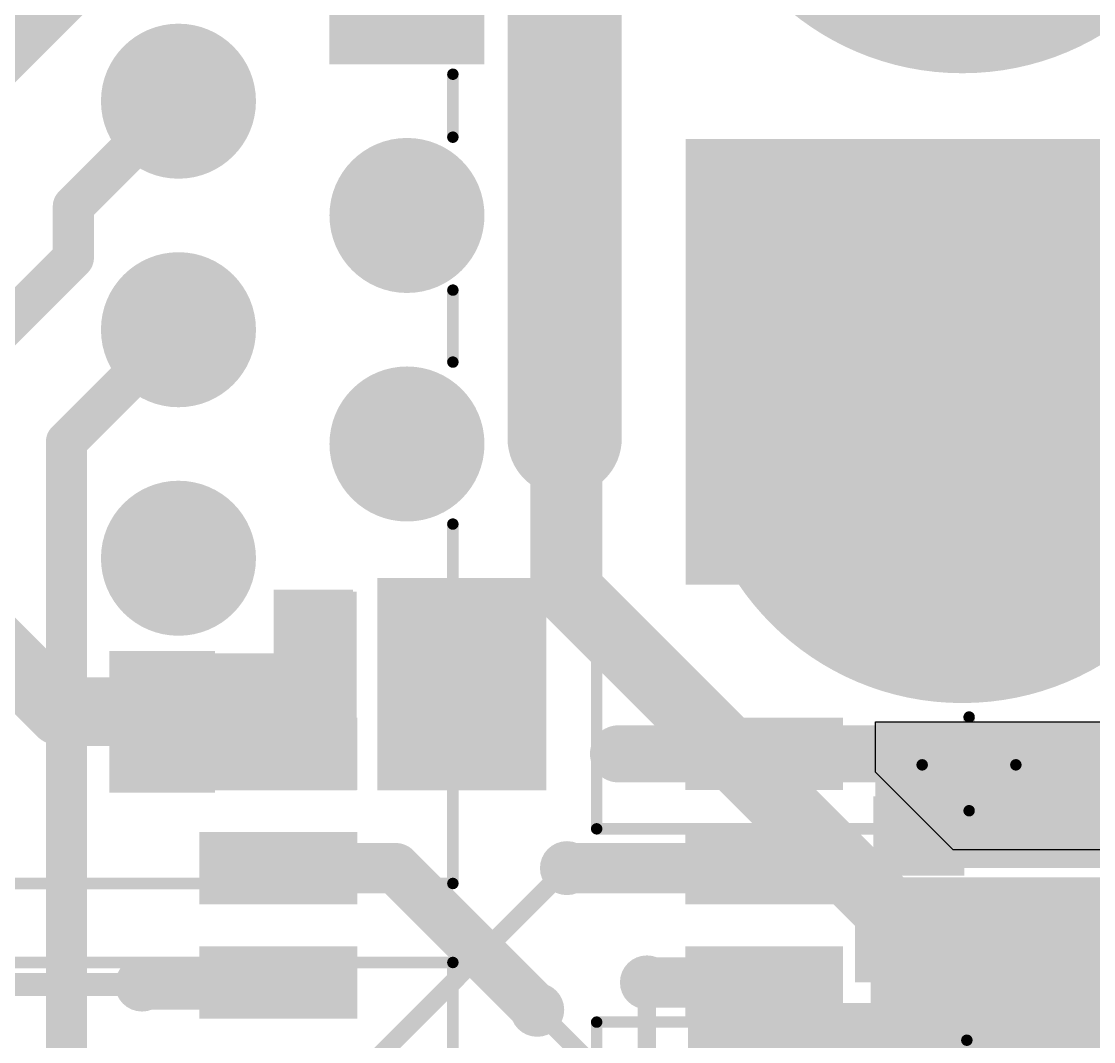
# Model space of a CAD drawing. Header units: millimetres. Extents: x -1.41 to 1.41, y -0.13 to 2.68.
# Drawn here: x -0.5587 to -0.0895, y 1.2261 to 1.6725 of the extents above; entities that cross this region are included whole.
import ezdxf

# ---------------------------------------------------------------- set-up
doc = ezdxf.new("R2010")
doc.units = ezdxf.units.MM
doc.header["$MEASUREMENT"] = 0
for name, color, linetype in [('BottomLayer', 5, 'Continuous'), ('BottomPaste', 16, 'Continuous'), ('BottomSolder', 6, 'Continuous'), ('Mechanical2', 216, 'Continuous'), ('MultiLayer', 9, 'Continuous'), ('PadHoleLayer', 156, 'Continuous'), ('TopLayer', 1, 'Continuous'), ('TopOverlay', 2, 'Continuous'), ('TopSolder', 216, 'Continuous'), ('ViaHoleLayer', 16, 'Continuous')]:
    doc.layers.add(name, color=color, linetype=linetype)

# ---------------------------------------------------------------- blocks, each defined once
blk = doc.blocks.new('C___0603_B_9')
at = {"layer": 'BottomLayer'}
for points in [[(-0.045, -0.0175), (-0.045, 0.0175), (-0.015, 0.0175), (-0.015, -0.0175)], [(0.015, -0.0175), (0.015, 0.0175), (0.045, 0.0175), (0.045, -0.0175)]]:
    blk.add_hatch(color=5, dxfattribs=at).paths.add_polyline_path(points)
at = {"layer": 'BottomPaste'}
for points in [[(-0.045, -0.0175), (-0.045, 0.0175), (-0.015, 0.0175), (-0.015, -0.0175)], [(0.015, -0.0175), (0.015, 0.0175), (0.045, 0.0175), (0.045, -0.0175)]]:
    blk.add_hatch(color=16, dxfattribs=at).paths.add_polyline_path(points)
at = {"layer": 'BottomSolder'}
for points in [[(-0.04736, -0.01986), (-0.04736, 0.01986), (-0.01264, 0.01986), (-0.01264, -0.01986)], [(0.01264, -0.01986), (0.01264, 0.01986), (0.04736, 0.01986), (0.04736, -0.01986)]]:
    blk.add_hatch(color=6, dxfattribs=at).paths.add_polyline_path(points)
blk = doc.blocks.new('C___0603_B_10')
at = {"layer": 'BottomLayer'}
for points in [[(-0.045, -0.0175), (-0.045, 0.0175), (-0.015, 0.0175), (-0.015, -0.0175)], [(0.015, -0.0175), (0.015, 0.0175), (0.045, 0.0175), (0.045, -0.0175)]]:
    blk.add_hatch(color=5, dxfattribs=at).paths.add_polyline_path(points)
at = {"layer": 'BottomPaste'}
for points in [[(-0.045, -0.0175), (-0.045, 0.0175), (-0.015, 0.0175), (-0.015, -0.0175)], [(0.015, -0.0175), (0.015, 0.0175), (0.045, 0.0175), (0.045, -0.0175)]]:
    blk.add_hatch(color=16, dxfattribs=at).paths.add_polyline_path(points)
at = {"layer": 'BottomSolder'}
for points in [[(-0.04736, -0.01986), (-0.04736, 0.01986), (-0.01264, 0.01986), (-0.01264, -0.01986)], [(0.01264, -0.01986), (0.01264, 0.01986), (0.04736, 0.01986), (0.04736, -0.01986)]]:
    blk.add_hatch(color=6, dxfattribs=at).paths.add_polyline_path(points)
blk = doc.blocks.new('SOIC_8_B_13')
at = {"layer": 'BottomLayer'}
for points in [[(-0.13681, 0.06319), (-0.13681, 0.08681), (-0.07579, 0.08681), (-0.07579, 0.06319)], [(0.07579, 0.06319), (0.07579, 0.08681), (0.13681, 0.08681), (0.13681, 0.06319)], [(-0.13681, 0.01319), (-0.13681, 0.03681), (-0.07579, 0.03681), (-0.07579, 0.01319)], [(0.07579, 0.01319), (0.07579, 0.03681), (0.13681, 0.03681), (0.13681, 0.01319)], [(-0.13681, -0.03681), (-0.13681, -0.01319), (-0.07579, -0.01319), (-0.07579, -0.03681)], [(0.07579, -0.03681), (0.07579, -0.01319), (0.13681, -0.01319), (0.13681, -0.03681)], [(-0.13681, -0.08681), (-0.13681, -0.06319), (-0.07579, -0.06319), (-0.07579, -0.08681)], [(0.07579, -0.08681), (0.07579, -0.06319), (0.13681, -0.06319), (0.13681, -0.08681)]]:
    blk.add_hatch(color=5, dxfattribs=at).paths.add_polyline_path(points)
at = {"layer": 'BottomPaste'}
for points in [[(-0.13681, 0.06319), (-0.13681, 0.08681), (-0.07579, 0.08681), (-0.07579, 0.06319)], [(0.07579, 0.06319), (0.07579, 0.08681), (0.13681, 0.08681), (0.13681, 0.06319)], [(-0.13681, 0.01319), (-0.13681, 0.03681), (-0.07579, 0.03681), (-0.07579, 0.01319)], [(0.07579, 0.01319), (0.07579, 0.03681), (0.13681, 0.03681), (0.13681, 0.01319)], [(-0.13681, -0.03681), (-0.13681, -0.01319), (-0.07579, -0.01319), (-0.07579, -0.03681)], [(0.07579, -0.03681), (0.07579, -0.01319), (0.13681, -0.01319), (0.13681, -0.03681)], [(-0.13681, -0.08681), (-0.13681, -0.06319), (-0.07579, -0.06319), (-0.07579, -0.08681)], [(0.07579, -0.08681), (0.07579, -0.06319), (0.13681, -0.06319), (0.13681, -0.08681)]]:
    blk.add_hatch(color=16, dxfattribs=at).paths.add_polyline_path(points)
at = {"layer": 'BottomSolder'}
for points in [[(-0.14081, 0.05919), (-0.14081, 0.09081), (-0.07179, 0.09081), (-0.07179, 0.05919)], [(0.07179, 0.05919), (0.07179, 0.09081), (0.14081, 0.09081), (0.14081, 0.05919)], [(-0.14081, 0.00919), (-0.14081, 0.04081), (-0.07179, 0.04081), (-0.07179, 0.00919)], [(0.07179, 0.00919), (0.07179, 0.04081), (0.14081, 0.04081), (0.14081, 0.00919)], [(-0.14081, -0.04081), (-0.14081, -0.00919), (-0.07179, -0.00919), (-0.07179, -0.04081)], [(0.07179, -0.04081), (0.07179, -0.00919), (0.14081, -0.00919), (0.14081, -0.04081)], [(-0.14081, -0.09081), (-0.14081, -0.05919), (-0.07179, -0.05919), (-0.07179, -0.09081)], [(0.07179, -0.09081), (0.07179, -0.05919), (0.14081, -0.05919), (0.14081, -0.09081)]]:
    blk.add_hatch(color=6, dxfattribs=at).paths.add_polyline_path(points)
blk = doc.blocks.new('5520425_3_39')
at = {"layer": 'TopOverlay', "const_width": 0.005}
for points in [[(-0.26752, -0.1002), (-0.26752, 0.19508)], [(-0.16142, 0.19508), (-0.26752, 0.19508)]]:
    blk.add_lwpolyline(points, dxfattribs=at)
at = {"layer": 'TopOverlay', "const_width": 0.0025}
blk.add_lwpolyline([(-0.26877, 0.19508, 1), (-0.26627, 0.19508, 1)], format="xyb", close=True, dxfattribs=at)
blk.add_lwpolyline([(-0.26877, 0.19508, 1), (-0.26627, 0.19508, 1)], format="xyb", close=True, dxfattribs=at)
blk = doc.blocks.new('5520425_3_40')
at = {"layer": 'BottomLayer'}
blk.add_hatch(color=5, dxfattribs=at).paths.add_polyline_path([(-0.15472, 0.20492), (-0.09488, 0.20492), (-0.09488, 0.14508), (-0.15472, 0.14508)])
h = blk.add_hatch(color=5, dxfattribs=at)
edge = h.paths.add_edge_path()
edge.add_arc((-0.0248, 0.175), 0.02992, 0, 360)
h = blk.add_hatch(color=5, dxfattribs=at)
edge = h.paths.add_edge_path()
edge.add_arc((0.0752, 0.175), 0.02992, 0, 360)
h = blk.add_hatch(color=5, dxfattribs=at)
edge = h.paths.add_edge_path()
edge.add_arc((-0.0748, 0.075), 0.02992, 0, 360)
h = blk.add_hatch(color=5, dxfattribs=at)
edge = h.paths.add_edge_path()
edge.add_arc((0.0252, 0.075), 0.02992, 0, 360)
h = blk.add_hatch(color=5, dxfattribs=at)
edge = h.paths.add_edge_path()
edge.add_arc((0.1252, 0.075), 0.02992, 0, 360)
at = {"layer": 'BottomSolder'}
blk.add_hatch(color=6, dxfattribs=at).paths.add_polyline_path([(-0.15872, 0.20892), (-0.09088, 0.20892), (-0.09088, 0.14108), (-0.15872, 0.14108)])
h = blk.add_hatch(color=6, dxfattribs=at)
edge = h.paths.add_edge_path()
edge.add_arc((-0.0248, 0.175), 0.03392, 0, 360)
h = blk.add_hatch(color=6, dxfattribs=at)
edge = h.paths.add_edge_path()
edge.add_arc((0.0752, 0.175), 0.03392, 0, 360)
h = blk.add_hatch(color=6, dxfattribs=at)
edge = h.paths.add_edge_path()
edge.add_arc((-0.0748, 0.075), 0.03392, 0, 360)
h = blk.add_hatch(color=6, dxfattribs=at)
edge = h.paths.add_edge_path()
edge.add_arc((0.0252, 0.075), 0.03392, 0, 360)
h = blk.add_hatch(color=6, dxfattribs=at)
edge = h.paths.add_edge_path()
edge.add_arc((0.1252, 0.075), 0.03392, 0, 360)
at = {"layer": 'MultiLayer'}
blk.add_hatch(color=9, dxfattribs=at).paths.add_polyline_path([(-0.15472, 0.20492), (-0.09488, 0.20492), (-0.09488, 0.14508), (-0.15472, 0.14508)])
h = blk.add_hatch(color=9, dxfattribs=at)
edge = h.paths.add_edge_path()
edge.add_arc((-0.0248, 0.175), 0.02992, 0, 360)
h = blk.add_hatch(color=9, dxfattribs=at)
edge = h.paths.add_edge_path()
edge.add_arc((0.0752, 0.175), 0.02992, 0, 360)
h = blk.add_hatch(color=9, dxfattribs=at)
edge = h.paths.add_edge_path()
edge.add_arc((-0.0748, 0.075), 0.02992, 0, 360)
h = blk.add_hatch(color=9, dxfattribs=at)
edge = h.paths.add_edge_path()
edge.add_arc((0.0252, 0.075), 0.02992, 0, 360)
h = blk.add_hatch(color=9, dxfattribs=at)
edge = h.paths.add_edge_path()
edge.add_arc((0.1252, 0.075), 0.02992, 0, 360)
at = {"layer": 'PadHoleLayer'}
h = blk.add_hatch(color=156, dxfattribs=at)
edge = h.paths.add_edge_path()
edge.add_arc((-0.1248, 0.175), 0.01772, 0, 360)
h = blk.add_hatch(color=156, dxfattribs=at)
edge = h.paths.add_edge_path()
edge.add_arc((-0.0248, 0.175), 0.01772, 0, 360)
h = blk.add_hatch(color=156, dxfattribs=at)
edge = h.paths.add_edge_path()
edge.add_arc((0.0752, 0.175), 0.01772, 0, 360)
h = blk.add_hatch(color=156, dxfattribs=at)
edge = h.paths.add_edge_path()
edge.add_arc((-0.0748, 0.075), 0.01772, 0, 360)
h = blk.add_hatch(color=156, dxfattribs=at)
edge = h.paths.add_edge_path()
edge.add_arc((0.0252, 0.075), 0.01772, 0, 360)
h = blk.add_hatch(color=156, dxfattribs=at)
edge = h.paths.add_edge_path()
edge.add_arc((0.1252, 0.075), 0.01772, 0, 360)
at = {"layer": 'TopLayer'}
blk.add_hatch(color=1, dxfattribs=at).paths.add_polyline_path([(-0.15472, 0.20492), (-0.09488, 0.20492), (-0.09488, 0.14508), (-0.15472, 0.14508)])
h = blk.add_hatch(color=1, dxfattribs=at)
edge = h.paths.add_edge_path()
edge.add_arc((-0.0248, 0.175), 0.02992, 0, 360)
h = blk.add_hatch(color=1, dxfattribs=at)
edge = h.paths.add_edge_path()
edge.add_arc((0.0752, 0.175), 0.02992, 0, 360)
h = blk.add_hatch(color=1, dxfattribs=at)
edge = h.paths.add_edge_path()
edge.add_arc((-0.0748, 0.075), 0.02992, 0, 360)
h = blk.add_hatch(color=1, dxfattribs=at)
edge = h.paths.add_edge_path()
edge.add_arc((0.0252, 0.075), 0.02992, 0, 360)
h = blk.add_hatch(color=1, dxfattribs=at)
edge = h.paths.add_edge_path()
edge.add_arc((0.1252, 0.075), 0.02992, 0, 360)
at = {"layer": 'TopSolder'}
blk.add_hatch(color=216, dxfattribs=at).paths.add_polyline_path([(-0.15872, 0.20892), (-0.09088, 0.20892), (-0.09088, 0.14108), (-0.15872, 0.14108)])
h = blk.add_hatch(color=216, dxfattribs=at)
edge = h.paths.add_edge_path()
edge.add_arc((-0.0248, 0.175), 0.03392, 0, 360)
h = blk.add_hatch(color=216, dxfattribs=at)
edge = h.paths.add_edge_path()
edge.add_arc((0.0752, 0.175), 0.03392, 0, 360)
h = blk.add_hatch(color=216, dxfattribs=at)
edge = h.paths.add_edge_path()
edge.add_arc((-0.0748, 0.075), 0.03392, 0, 360)
h = blk.add_hatch(color=216, dxfattribs=at)
edge = h.paths.add_edge_path()
edge.add_arc((0.0252, 0.075), 0.03392, 0, 360)
h = blk.add_hatch(color=216, dxfattribs=at)
edge = h.paths.add_edge_path()
edge.add_arc((0.1252, 0.075), 0.03392, 0, 360)
at = {"layer": 'TopOverlay', "const_width": 0.005}
for points in [[(-0.05906, 0.19508), (-0.08661, 0.19508)], [(0.03937, 0.19508), (0.00787, 0.19508)], [(0.26752, 0.19508), (0.11024, 0.19508)], [(0.26752, -0.10807), (0.26752, 0.19508)]]:
    blk.add_lwpolyline(points, dxfattribs=at)
at = {"layer": 'TopOverlay', "const_width": 0.0025}
for points in [[(-0.08786, 0.19508, 1), (-0.08536, 0.19508, 1)], [(-0.06031, 0.19508, 1), (-0.05781, 0.19508, 1)], [(0.00662, 0.19508, 1), (0.00912, 0.19508, 1)], [(0.03812, 0.19508, 1), (0.04062, 0.19508, 1)], [(0.10899, 0.19508, 1), (0.11149, 0.19508, 1)], [(0.26627, 0.19508, 1), (0.26877, 0.19508, 1)], [(0.26627, 0.19508, 1), (0.26877, 0.19508, 1)]]:
    blk.add_lwpolyline(points, format="xyb", close=True, dxfattribs=at)
blk = doc.blocks.new('PRT_10474_129')
at = {"layer": 'BottomLayer'}
h = blk.add_hatch(color=5, dxfattribs=at)
edge = h.paths.add_edge_path()
edge.add_arc((-0.1378, 0), 0.11417, 0, 360)
h = blk.add_hatch(color=5, dxfattribs=at)
edge = h.paths.add_edge_path()
edge.add_arc((0.1378, 0), 0.11417, 0, 360)
at = {"layer": 'BottomSolder'}
h = blk.add_hatch(color=6, dxfattribs=at)
edge = h.paths.add_edge_path()
edge.add_arc((-0.1378, 0), 0.11817, 0, 360)
h = blk.add_hatch(color=6, dxfattribs=at)
edge = h.paths.add_edge_path()
edge.add_arc((0.1378, 0), 0.11817, 0, 360)
at = {"layer": 'MultiLayer'}
h = blk.add_hatch(color=9, dxfattribs=at)
edge = h.paths.add_edge_path()
edge.add_arc((-0.1378, 0), 0.11417, 0, 360)
h = blk.add_hatch(color=9, dxfattribs=at)
edge = h.paths.add_edge_path()
edge.add_arc((0.1378, 0), 0.11417, 0, 360)
at = {"layer": 'PadHoleLayer'}
h = blk.add_hatch(color=156, dxfattribs=at)
edge = h.paths.add_edge_path()
edge.add_arc((0.1378, 0), 0.09055, 0, 360)
at = {"layer": 'TopLayer'}
h = blk.add_hatch(color=1, dxfattribs=at)
edge = h.paths.add_edge_path()
edge.add_arc((-0.1378, 0), 0.11417, 0, 360)
h = blk.add_hatch(color=1, dxfattribs=at)
edge = h.paths.add_edge_path()
edge.add_arc((0.1378, 0), 0.11417, 0, 360)
at = {"layer": 'TopSolder'}
h = blk.add_hatch(color=216, dxfattribs=at)
edge = h.paths.add_edge_path()
edge.add_arc((-0.1378, 0), 0.11817, 0, 360)
h = blk.add_hatch(color=216, dxfattribs=at)
edge = h.paths.add_edge_path()
edge.add_arc((0.1378, 0), 0.11817, 0, 360)
at = {"layer": 'TopOverlay', "const_width": 0.005}
for points in [[(0.311, -0.16), (0.311, 0.165)], [(0.283, -0.01755), (0.283, 0.02345)], [(0.30308, 0.003), (0.26208, 0.003)], [(0.311, -0.16), (-0.21, -0.16)]]:
    blk.add_lwpolyline(points, dxfattribs=at)
at = {"layer": 'TopOverlay', "const_width": 0.0025}
for points in [[(0.28175, 0.02345, 1), (0.28425, 0.02345, 1)], [(0.26083, 0.003, 1), (0.26333, 0.003, 1)], [(0.30183, 0.003, 1), (0.30433, 0.003, 1)], [(0.28175, -0.01755, 1), (0.28425, -0.01755, 1)], [(0.30975, -0.16, 1), (0.31225, -0.16, 1)], [(0.30975, -0.16, 1), (0.31225, -0.16, 1)]]:
    blk.add_lwpolyline(points, format="xyb", close=True, dxfattribs=at)
blk = doc.blocks.new('PRT_10474_130')
at = {"layer": 'TopOverlay', "const_width": 0.005}
for points in [[(-0.21, 0.165), (0.311, 0.165)], [(0.311, 0.165), (0.311, -0.16)], [(0.26208, 0.003), (0.30308, 0.003)]]:
    blk.add_lwpolyline(points, dxfattribs=at)
at = {"layer": 'TopOverlay', "const_width": 0.0025}
for points in [[(0.30975, 0.165, 1), (0.31225, 0.165, 1)], [(0.30975, 0.165, 1), (0.31225, 0.165, 1)], [(0.30183, 0.003, 1), (0.30433, 0.003, 1)]]:
    blk.add_lwpolyline(points, format="xyb", close=True, dxfattribs=at)

msp = doc.modelspace()

# ---------------------------------------------------------------- hatches: boundary and pattern name
at = {"layer": 'BottomLayer'}
for points in [[(-0.403, 1.336), (-0.329, 1.336), (-0.329, 1.429), (-0.403, 1.429)], [(-0.445, 1.362), (-0.412, 1.362), (-0.412, 1.423), (-0.445, 1.423)], [(-0.513, 1.336), (-0.412, 1.336), (-0.412, 1.396), (-0.513, 1.396)], [(-0.185, 1.302), (-0.082, 1.302), (-0.082, 1.366), (-0.185, 1.366)], [(-0.082, 1.294), (-0.18704, 1.294), (-0.18704, 1.19), (-0.082, 1.19)], [(-0.187, 1.241), (-0.088, 1.241), (-0.088, 1.284), (-0.187, 1.284)]]:
    msp.add_hatch(color=5, dxfattribs=at).paths.add_polyline_path(points)
h = msp.add_hatch(color=5, dxfattribs=at)
edge = h.paths.add_edge_path()
edge.add_arc((-0.34597, 1.4022), 0.01181, 0, 360)
h = msp.add_hatch(color=5, dxfattribs=at)
edge = h.paths.add_edge_path()
edge.add_arc((-0.492, 1.382), 0.01181, 0, 360)
h = msp.add_hatch(color=5, dxfattribs=at)
edge = h.paths.add_edge_path()
edge.add_arc((-0.371, 1.369), 0.01181, 0, 360)
h = msp.add_hatch(color=5, dxfattribs=at)
edge = h.paths.add_edge_path()
edge.add_arc((-0.492, 1.357), 0.01181, 0, 360)
h = msp.add_hatch(color=5, dxfattribs=at)
edge = h.paths.add_edge_path()
edge.add_arc((-0.29741, 1.352), 0.01181, 0, 360)
h = msp.add_hatch(color=5, dxfattribs=at)
edge = h.paths.add_edge_path()
edge.add_arc((-0.171, 1.35), 0.01181, 0, 360)
h = msp.add_hatch(color=5, dxfattribs=at)
edge = h.paths.add_edge_path()
edge.add_arc((-0.146, 1.35), 0.01181, 0, 360)
h = msp.add_hatch(color=5, dxfattribs=at)
edge = h.paths.add_edge_path()
edge.add_arc((-0.121, 1.35), 0.01181, 0, 360)
h = msp.add_hatch(color=5, dxfattribs=at)
edge = h.paths.add_edge_path()
edge.add_arc((-0.096, 1.35), 0.01181, 0, 360)
h = msp.add_hatch(color=5, dxfattribs=at)
edge = h.paths.add_edge_path()
edge.add_arc((-0.122, 1.322), 0.01181, 0, 360)
h = msp.add_hatch(color=5, dxfattribs=at)
edge = h.paths.add_edge_path()
edge.add_arc((-0.097, 1.322), 0.01181, 0, 360)
h = msp.add_hatch(color=5, dxfattribs=at)
edge = h.paths.add_edge_path()
edge.add_arc((-0.32, 1.302), 0.01181, 0, 360)
h = msp.add_hatch(color=5, dxfattribs=at)
edge = h.paths.add_edge_path()
edge.add_arc((-0.122, 1.283), 0.01181, 0, 360)
h = msp.add_hatch(color=5, dxfattribs=at)
edge = h.paths.add_edge_path()
edge.add_arc((-0.097, 1.283), 0.01181, 0, 360)
h = msp.add_hatch(color=5, dxfattribs=at)
edge = h.paths.add_edge_path()
edge.add_arc((-0.122, 1.262), 0.01181, 0, 360)
h = msp.add_hatch(color=5, dxfattribs=at)
edge = h.paths.add_edge_path()
edge.add_arc((-0.097, 1.262), 0.01181, 0, 360)
h = msp.add_hatch(color=5, dxfattribs=at)
edge = h.paths.add_edge_path()
edge.add_arc((-0.50595, 1.25105), 0.01181, 0, 360)
h = msp.add_hatch(color=5, dxfattribs=at)
edge = h.paths.add_edge_path()
edge.add_arc((-0.285, 1.252), 0.01181, 0, 360)
h = msp.add_hatch(color=5, dxfattribs=at)
edge = h.paths.add_edge_path()
edge.add_arc((-0.333, 1.24), 0.01181, 0, 360)
at = {"layer": 'BottomSolder'}
h = msp.add_hatch(color=6, dxfattribs=at)
edge = h.paths.add_edge_path()
edge.add_arc((-0.34597, 1.4022), 0.00591, 0, 360)
h = msp.add_hatch(color=6, dxfattribs=at)
edge = h.paths.add_edge_path()
edge.add_arc((-0.492, 1.382), 0.00591, 0, 360)
h = msp.add_hatch(color=6, dxfattribs=at)
edge = h.paths.add_edge_path()
edge.add_arc((-0.371, 1.369), 0.00591, 0, 360)
h = msp.add_hatch(color=6, dxfattribs=at)
edge = h.paths.add_edge_path()
edge.add_arc((-0.492, 1.357), 0.00591, 0, 360)
h = msp.add_hatch(color=6, dxfattribs=at)
edge = h.paths.add_edge_path()
edge.add_arc((-0.29741, 1.352), 0.00591, 0, 360)
h = msp.add_hatch(color=6, dxfattribs=at)
edge = h.paths.add_edge_path()
edge.add_arc((-0.171, 1.35), 0.00591, 0, 360)
h = msp.add_hatch(color=6, dxfattribs=at)
edge = h.paths.add_edge_path()
edge.add_arc((-0.146, 1.35), 0.00591, 0, 360)
h = msp.add_hatch(color=6, dxfattribs=at)
edge = h.paths.add_edge_path()
edge.add_arc((-0.121, 1.35), 0.00591, 0, 360)
h = msp.add_hatch(color=6, dxfattribs=at)
edge = h.paths.add_edge_path()
edge.add_arc((-0.096, 1.35), 0.00591, 0, 360)
h = msp.add_hatch(color=6, dxfattribs=at)
edge = h.paths.add_edge_path()
edge.add_arc((-0.122, 1.322), 0.00591, 0, 360)
h = msp.add_hatch(color=6, dxfattribs=at)
edge = h.paths.add_edge_path()
edge.add_arc((-0.097, 1.322), 0.00591, 0, 360)
h = msp.add_hatch(color=6, dxfattribs=at)
edge = h.paths.add_edge_path()
edge.add_arc((-0.32, 1.302), 0.00591, 0, 360)
h = msp.add_hatch(color=6, dxfattribs=at)
edge = h.paths.add_edge_path()
edge.add_arc((-0.122, 1.283), 0.00591, 0, 360)
h = msp.add_hatch(color=6, dxfattribs=at)
edge = h.paths.add_edge_path()
edge.add_arc((-0.097, 1.283), 0.00591, 0, 360)
h = msp.add_hatch(color=6, dxfattribs=at)
edge = h.paths.add_edge_path()
edge.add_arc((-0.122, 1.262), 0.00591, 0, 360)
h = msp.add_hatch(color=6, dxfattribs=at)
edge = h.paths.add_edge_path()
edge.add_arc((-0.097, 1.262), 0.00591, 0, 360)
h = msp.add_hatch(color=6, dxfattribs=at)
edge = h.paths.add_edge_path()
edge.add_arc((-0.285, 1.252), 0.00591, 0, 360)
h = msp.add_hatch(color=6, dxfattribs=at)
edge = h.paths.add_edge_path()
edge.add_arc((-0.50595, 1.25105), 0.00591, 0, 360)
h = msp.add_hatch(color=6, dxfattribs=at)
edge = h.paths.add_edge_path()
edge.add_arc((-0.333, 1.24), 0.00591, 0, 360)
at = {"layer": 'TopLayer'}
for points in [[(-0.268, 1.426), (0.148, 1.426), (0.148, 1.621), (-0.268, 1.621)], [(-0.107, 1.41166), (0.166, 1.41166), (0.166, 1.549), (-0.107, 1.549)], [(-0.52021, 1.335), (-0.474, 1.335), (-0.474, 1.397), (-0.52021, 1.397)], [(-0.194, 1.252), (-0.083, 1.252), (-0.083, 1.298), (-0.194, 1.298)], [(-0.267, 1.178), (0.107, 1.178), (0.107, 1.243), (-0.267, 1.243)]]:
    msp.add_hatch(color=1, dxfattribs=at).paths.add_polyline_path(points)
h = msp.add_hatch(color=1, dxfattribs=at)
edge = h.paths.add_edge_path()
edge.add_arc((-0.34597, 1.4022), 0.01181, 0, 360)
h = msp.add_hatch(color=1, dxfattribs=at)
edge = h.paths.add_edge_path()
edge.add_arc((-0.492, 1.382), 0.01181, 0, 360)
h = msp.add_hatch(color=1, dxfattribs=at)
edge = h.paths.add_edge_path()
edge.add_arc((-0.371, 1.369), 0.01181, 0, 360)
h = msp.add_hatch(color=1, dxfattribs=at)
edge = h.paths.add_edge_path()
edge.add_arc((-0.492, 1.357), 0.01181, 0, 360)
h = msp.add_hatch(color=1, dxfattribs=at)
edge = h.paths.add_edge_path()
edge.add_arc((-0.29741, 1.352), 0.01181, 0, 360)
h = msp.add_hatch(color=1, dxfattribs=at)
edge = h.paths.add_edge_path()
edge.add_arc((-0.171, 1.35), 0.01181, 0, 360)
h = msp.add_hatch(color=1, dxfattribs=at)
edge = h.paths.add_edge_path()
edge.add_arc((-0.146, 1.35), 0.01181, 0, 360)
h = msp.add_hatch(color=1, dxfattribs=at)
edge = h.paths.add_edge_path()
edge.add_arc((-0.121, 1.35), 0.01181, 0, 360)
h = msp.add_hatch(color=1, dxfattribs=at)
edge = h.paths.add_edge_path()
edge.add_arc((-0.096, 1.35), 0.01181, 0, 360)
h = msp.add_hatch(color=1, dxfattribs=at)
edge = h.paths.add_edge_path()
edge.add_arc((-0.122, 1.322), 0.01181, 0, 360)
h = msp.add_hatch(color=1, dxfattribs=at)
edge = h.paths.add_edge_path()
edge.add_arc((-0.097, 1.322), 0.01181, 0, 360)
h = msp.add_hatch(color=1, dxfattribs=at)
edge = h.paths.add_edge_path()
edge.add_arc((-0.32, 1.302), 0.01181, 0, 360)
h = msp.add_hatch(color=1, dxfattribs=at)
edge = h.paths.add_edge_path()
edge.add_arc((-0.122, 1.283), 0.01181, 0, 360)
h = msp.add_hatch(color=1, dxfattribs=at)
edge = h.paths.add_edge_path()
edge.add_arc((-0.097, 1.283), 0.01181, 0, 360)
h = msp.add_hatch(color=1, dxfattribs=at)
edge = h.paths.add_edge_path()
edge.add_arc((-0.122, 1.262), 0.01181, 0, 360)
h = msp.add_hatch(color=1, dxfattribs=at)
edge = h.paths.add_edge_path()
edge.add_arc((-0.097, 1.262), 0.01181, 0, 360)
h = msp.add_hatch(color=1, dxfattribs=at)
edge = h.paths.add_edge_path()
edge.add_arc((-0.50595, 1.25105), 0.01181, 0, 360)
h = msp.add_hatch(color=1, dxfattribs=at)
edge = h.paths.add_edge_path()
edge.add_arc((-0.285, 1.252), 0.01181, 0, 360)
h = msp.add_hatch(color=1, dxfattribs=at)
edge = h.paths.add_edge_path()
edge.add_arc((-0.333, 1.24), 0.01181, 0, 360)
at = {"layer": 'TopSolder'}
h = msp.add_hatch(color=216, dxfattribs=at)
edge = h.paths.add_edge_path()
edge.add_arc((-0.34597, 1.4022), 0.00591, 0, 360)
h = msp.add_hatch(color=216, dxfattribs=at)
edge = h.paths.add_edge_path()
edge.add_arc((-0.492, 1.382), 0.00591, 0, 360)
h = msp.add_hatch(color=216, dxfattribs=at)
edge = h.paths.add_edge_path()
edge.add_arc((-0.371, 1.369), 0.00591, 0, 360)
h = msp.add_hatch(color=216, dxfattribs=at)
edge = h.paths.add_edge_path()
edge.add_arc((-0.492, 1.357), 0.00591, 0, 360)
h = msp.add_hatch(color=216, dxfattribs=at)
edge = h.paths.add_edge_path()
edge.add_arc((-0.29741, 1.352), 0.00591, 0, 360)
h = msp.add_hatch(color=216, dxfattribs=at)
edge = h.paths.add_edge_path()
edge.add_arc((-0.171, 1.35), 0.00591, 0, 360)
h = msp.add_hatch(color=216, dxfattribs=at)
edge = h.paths.add_edge_path()
edge.add_arc((-0.146, 1.35), 0.00591, 0, 360)
h = msp.add_hatch(color=216, dxfattribs=at)
edge = h.paths.add_edge_path()
edge.add_arc((-0.121, 1.35), 0.00591, 0, 360)
h = msp.add_hatch(color=216, dxfattribs=at)
edge = h.paths.add_edge_path()
edge.add_arc((-0.096, 1.35), 0.00591, 0, 360)
h = msp.add_hatch(color=216, dxfattribs=at)
edge = h.paths.add_edge_path()
edge.add_arc((-0.122, 1.322), 0.00591, 0, 360)
h = msp.add_hatch(color=216, dxfattribs=at)
edge = h.paths.add_edge_path()
edge.add_arc((-0.097, 1.322), 0.00591, 0, 360)
h = msp.add_hatch(color=216, dxfattribs=at)
edge = h.paths.add_edge_path()
edge.add_arc((-0.32, 1.302), 0.00591, 0, 360)
h = msp.add_hatch(color=216, dxfattribs=at)
edge = h.paths.add_edge_path()
edge.add_arc((-0.122, 1.283), 0.00591, 0, 360)
h = msp.add_hatch(color=216, dxfattribs=at)
edge = h.paths.add_edge_path()
edge.add_arc((-0.097, 1.283), 0.00591, 0, 360)
h = msp.add_hatch(color=216, dxfattribs=at)
edge = h.paths.add_edge_path()
edge.add_arc((-0.122, 1.262), 0.00591, 0, 360)
h = msp.add_hatch(color=216, dxfattribs=at)
edge = h.paths.add_edge_path()
edge.add_arc((-0.097, 1.262), 0.00591, 0, 360)
h = msp.add_hatch(color=216, dxfattribs=at)
edge = h.paths.add_edge_path()
edge.add_arc((-0.285, 1.252), 0.00591, 0, 360)
h = msp.add_hatch(color=216, dxfattribs=at)
edge = h.paths.add_edge_path()
edge.add_arc((-0.50595, 1.25105), 0.00591, 0, 360)
h = msp.add_hatch(color=216, dxfattribs=at)
edge = h.paths.add_edge_path()
edge.add_arc((-0.333, 1.24), 0.00591, 0, 360)
at = {"layer": 'ViaHoleLayer'}
h = msp.add_hatch(color=16, dxfattribs=at)
edge = h.paths.add_edge_path()
edge.add_arc((-0.34597, 1.4022), 0.00591, 0, 360)
h = msp.add_hatch(color=16, dxfattribs=at)
edge = h.paths.add_edge_path()
edge.add_arc((-0.492, 1.382), 0.00591, 0, 360)
h = msp.add_hatch(color=16, dxfattribs=at)
edge = h.paths.add_edge_path()
edge.add_arc((-0.371, 1.369), 0.00591, 0, 360)
h = msp.add_hatch(color=16, dxfattribs=at)
edge = h.paths.add_edge_path()
edge.add_arc((-0.492, 1.357), 0.00591, 0, 360)
h = msp.add_hatch(color=16, dxfattribs=at)
edge = h.paths.add_edge_path()
edge.add_arc((-0.29741, 1.352), 0.00591, 0, 360)
h = msp.add_hatch(color=16, dxfattribs=at)
edge = h.paths.add_edge_path()
edge.add_arc((-0.171, 1.35), 0.00591, 0, 360)
h = msp.add_hatch(color=16, dxfattribs=at)
edge = h.paths.add_edge_path()
edge.add_arc((-0.146, 1.35), 0.00591, 0, 360)
h = msp.add_hatch(color=16, dxfattribs=at)
edge = h.paths.add_edge_path()
edge.add_arc((-0.121, 1.35), 0.00591, 0, 360)
h = msp.add_hatch(color=16, dxfattribs=at)
edge = h.paths.add_edge_path()
edge.add_arc((-0.096, 1.35), 0.00591, 0, 360)
h = msp.add_hatch(color=16, dxfattribs=at)
edge = h.paths.add_edge_path()
edge.add_arc((-0.122, 1.322), 0.00591, 0, 360)
h = msp.add_hatch(color=16, dxfattribs=at)
edge = h.paths.add_edge_path()
edge.add_arc((-0.097, 1.322), 0.00591, 0, 360)
h = msp.add_hatch(color=16, dxfattribs=at)
edge = h.paths.add_edge_path()
edge.add_arc((-0.32, 1.302), 0.00591, 0, 360)
h = msp.add_hatch(color=16, dxfattribs=at)
edge = h.paths.add_edge_path()
edge.add_arc((-0.122, 1.283), 0.00591, 0, 360)
h = msp.add_hatch(color=16, dxfattribs=at)
edge = h.paths.add_edge_path()
edge.add_arc((-0.097, 1.283), 0.00591, 0, 360)
h = msp.add_hatch(color=16, dxfattribs=at)
edge = h.paths.add_edge_path()
edge.add_arc((-0.122, 1.262), 0.00591, 0, 360)
h = msp.add_hatch(color=16, dxfattribs=at)
edge = h.paths.add_edge_path()
edge.add_arc((-0.097, 1.262), 0.00591, 0, 360)
h = msp.add_hatch(color=16, dxfattribs=at)
edge = h.paths.add_edge_path()
edge.add_arc((-0.285, 1.252), 0.00591, 0, 360)
h = msp.add_hatch(color=16, dxfattribs=at)
edge = h.paths.add_edge_path()
edge.add_arc((-0.50595, 1.25105), 0.00591, 0, 360)
h = msp.add_hatch(color=16, dxfattribs=at)
edge = h.paths.add_edge_path()
edge.add_arc((-0.333, 1.24), 0.00591, 0, 360)

# ---------------------------------------------------------------- linework, layer by layer
at = {"layer": 'BottomLayer'}
for points, const_width in [([(-0.5745, 1.6505), (-0.469, 1.756)], 0.025), ([(-0.536, 1.59161), (-0.49, 1.63761)], 0.018), ([(-0.536, 1.569), (-0.536, 1.59161)], 0.018), ([(-0.57, 1.535), (-0.536, 1.569)], 0.018), ([(-0.539, 1.48861), (-0.49, 1.53761)], 0.018), ([(-0.539, 1.11699), (-0.539, 1.48861)], 0.018), ([(-0.431, 1.3673), (-0.431, 1.404)], 0.02), ([(-0.371, 1.404), (-0.3692, 1.4022)], 0.025), ([(-0.371, 1.369), (-0.371, 1.404)], 0.025), ([(-0.3692, 1.4022), (-0.34597, 1.4022)], 0.025), ([(-0.4463, 1.352), (-0.431, 1.3673)], 0.02), ([(-0.29741, 1.352), (-0.17689, 1.352)], 0.025), ([(-0.17689, 1.352), (-0.164, 1.33911)], 0.025), ([(-0.164, 1.316), (-0.164, 1.33911)], 0.025), ([(-0.4463, 1.302), (-0.395, 1.302)], 0.022), ([(-0.395, 1.302), (-0.33331, 1.24031)], 0.022), ([(-0.32, 1.302), (-0.2337, 1.302)], 0.022), ([(-0.122, 1.262), (-0.122, 1.267)], 0.035), ([(-0.285, 1.252), (-0.2337, 1.252)], 0.022), ([(-0.50595, 1.25105), (-0.44725, 1.25105)], 0.022), ([(-0.44725, 1.25105), (-0.4463, 1.252)], 0.01)]:
    msp.add_lwpolyline(points, dxfattribs=dict(at, const_width=const_width))
for points, const_width in [([(-0.4945, 1.63761, 1), (-0.4855, 1.63761, 1)], 0.009), ([(-0.5405, 1.59161, 1), (-0.5315, 1.59161, 1)], 0.009), ([(-0.5405, 1.59161, 1), (-0.5315, 1.59161, 1)], 0.009), ([(-0.5405, 1.569, 1), (-0.5315, 1.569, 1)], 0.009), ([(-0.5405, 1.569, 1), (-0.5315, 1.569, 1)], 0.009), ([(-0.4945, 1.53761, 1), (-0.4855, 1.53761, 1)], 0.009), ([(-0.5435, 1.48861, 1), (-0.5345, 1.48861, 1)], 0.009), ([(-0.5435, 1.48861, 1), (-0.5345, 1.48861, 1)], 0.009), ([(-0.436, 1.404, 1), (-0.426, 1.404, 1)], 0.01), ([(-0.37725, 1.404, 1), (-0.36475, 1.404, 1)], 0.0125), ([(-0.37725, 1.404, 1), (-0.36475, 1.404, 1)], 0.0125), ([(-0.37545, 1.4022, 1), (-0.36295, 1.4022, 1)], 0.0125), ([(-0.37545, 1.4022, 1), (-0.36295, 1.4022, 1)], 0.0125), ([(-0.35222, 1.4022, 1), (-0.33972, 1.4022, 1)], 0.0125), ([(-0.37725, 1.369, 1), (-0.36475, 1.369, 1)], 0.0125), ([(-0.436, 1.3673, 1), (-0.426, 1.3673, 1)], 0.01), ([(-0.436, 1.3673, 1), (-0.426, 1.3673, 1)], 0.01), ([(-0.4513, 1.352, 1), (-0.4413, 1.352, 1)], 0.01), ([(-0.30366, 1.352, 1), (-0.29116, 1.352, 1)], 0.0125), ([(-0.18314, 1.352, 1), (-0.17064, 1.352, 1)], 0.0125), ([(-0.18314, 1.352, 1), (-0.17064, 1.352, 1)], 0.0125), ([(-0.17025, 1.33911, 1), (-0.15775, 1.33911, 1)], 0.0125), ([(-0.17025, 1.33911, 1), (-0.15775, 1.33911, 1)], 0.0125), ([(-0.17025, 1.316, 1), (-0.15775, 1.316, 1)], 0.0125), ([(-0.4518, 1.302, 1), (-0.4408, 1.302, 1)], 0.011), ([(-0.4005, 1.302, 1), (-0.3895, 1.302, 1)], 0.011), ([(-0.4005, 1.302, 1), (-0.3895, 1.302, 1)], 0.011), ([(-0.3255, 1.302, 1), (-0.3145, 1.302, 1)], 0.011), ([(-0.2392, 1.302, 1), (-0.2282, 1.302, 1)], 0.011), ([(-0.13075, 1.267, 1), (-0.11325, 1.267, 1)], 0.0175), ([(-0.13075, 1.262, 1), (-0.11325, 1.262, 1)], 0.0175), ([(-0.2905, 1.252, 1), (-0.2795, 1.252, 1)], 0.011), ([(-0.2392, 1.252, 1), (-0.2282, 1.252, 1)], 0.011), ([(-0.51145, 1.25105, 1), (-0.50045, 1.25105, 1)], 0.011), ([(-0.45275, 1.25105, 1), (-0.44175, 1.25105, 1)], 0.011), ([(-0.44975, 1.25105, 1), (-0.44475, 1.25105, 1)], 0.005), ([(-0.4488, 1.252, 1), (-0.4438, 1.252, 1)], 0.005), ([(-0.33881, 1.24031, 1), (-0.32781, 1.24031, 1)], 0.011)]:
    msp.add_lwpolyline(points, format="xyb", close=True, dxfattribs=dict(at, const_width=const_width))
at = {"layer": 'Mechanical2', "const_width": 0.015}
msp.add_lwpolyline([(1.39764, 1.27953, 1), (-1.39764, 1.27953, 1)], format="xyb", close=True, dxfattribs=at)
at = {"layer": 'TopLayer'}
for p, q in [((-0.185, 1.366), (-0.183, 1.366)), ((-0.185, 1.344), (-0.185, 1.366)), ((-0.183, 1.366), (-0.182, 1.366)), ((-0.182, 1.366), (-0.082, 1.366)), ((-0.151, 1.31), (-0.185, 1.344)), ((-0.113, 1.31), (-0.151, 1.31)), ((-0.082, 1.31), (-0.113, 1.31))]:
    msp.add_line(p, q, dxfattribs=at)
for points, const_width in [([(-0.321, 1.49), (-0.321, 1.741)], 0.05), ([(-0.321, 1.425), (-0.321, 1.49)], 0.03), ([(-0.165, 1.47837), (-0.16439, 1.47776)], 0.05), ([(-0.16439, 1.47776), (0.05239, 1.47776)], 0.05), ([(-0.639, 1.468), (-0.54143, 1.37043)], 0.03), ([(-0.18071, 1.47138), (-0.17887, 1.46953)], 0.022), ([(-0.321, 1.425), (-0.163, 1.267)], 0.03), ([(-0.499, 1.37043), (-0.492, 1.37743)], 0.03), ([(-0.492, 1.37743), (-0.492, 1.382)], 0.022), ([(-0.54143, 1.37043), (-0.499, 1.37043)], 0.03), ([(-0.492, 1.357), (-0.492, 1.37743)], 0.022), ([(-0.521, 1.101), (-0.32, 1.302)], 0.008), ([(-0.163, 1.267), (-0.122, 1.267)], 0.03), ([(-0.63405, 1.25105), (-0.50595, 1.25105)], 0.01), ([(-0.285, 0.565), (-0.285, 1.252)], 0.008), ([(-0.333, 1.24), (-0.3, 1.207)], 0.008)]:
    msp.add_lwpolyline(points, dxfattribs=dict(at, const_width=const_width))
for points, const_width in [([(-0.3335, 1.49, 1), (-0.3085, 1.49, 1)], 0.025), ([(-0.3285, 1.49, 1), (-0.3135, 1.49, 1)], 0.015), ([(-0.1775, 1.47837, 1), (-0.1525, 1.47837, 1)], 0.025), ([(-0.17689, 1.47776, 1), (-0.15189, 1.47776, 1)], 0.025), ([(-0.17689, 1.47776, 1), (-0.15189, 1.47776, 1)], 0.025), ([(-0.18621, 1.47138, 1), (-0.17521, 1.47138, 1)], 0.011), ([(-0.18437, 1.46953, 1), (-0.17337, 1.46953, 1)], 0.011), ([(-0.3285, 1.425, 1), (-0.3135, 1.425, 1)], 0.015), ([(-0.3285, 1.425, 1), (-0.3135, 1.425, 1)], 0.015), ([(-0.4995, 1.37743, 1), (-0.4845, 1.37743, 1)], 0.015), ([(-0.4975, 1.382, 1), (-0.4865, 1.382, 1)], 0.011), ([(-0.54893, 1.37043, 1), (-0.53393, 1.37043, 1)], 0.015), ([(-0.54893, 1.37043, 1), (-0.53393, 1.37043, 1)], 0.015), ([(-0.5065, 1.37043, 1), (-0.4915, 1.37043, 1)], 0.015), ([(-0.5065, 1.37043, 1), (-0.4915, 1.37043, 1)], 0.015), ([(-0.4975, 1.37743, 1), (-0.4865, 1.37743, 1)], 0.011), ([(-0.4975, 1.37743, 1), (-0.4865, 1.37743, 1)], 0.011), ([(-0.4975, 1.357, 1), (-0.4865, 1.357, 1)], 0.011), ([(-0.322, 1.302, 1), (-0.318, 1.302, 1)], 0.004), ([(-0.1705, 1.267, 1), (-0.1555, 1.267, 1)], 0.015), ([(-0.1705, 1.267, 1), (-0.1555, 1.267, 1)], 0.015), ([(-0.1295, 1.267, 1), (-0.1145, 1.267, 1)], 0.015), ([(-0.50845, 1.25105, 1), (-0.50345, 1.25105, 1)], 0.005), ([(-0.287, 1.252, 1), (-0.283, 1.252, 1)], 0.004), ([(-0.335, 1.24, 1), (-0.331, 1.24, 1)], 0.004)]:
    msp.add_lwpolyline(points, format="xyb", close=True, dxfattribs=dict(at, const_width=const_width))

# ---------------------------------------------------------------- block references
for name, p, rotation in [('PRT_10474_129', (-0.147, 1.6302), 270), ('5520425_3_40', (-0.565, 1.5628), 270), ('SOIC_8_B_13', (-0.34, 1.277), 180), ('C___0603_B_9', (-0.166, 1.286), 270), ('5520425_3_39', (-0.565, 0.99319), 270), ('PRT_10474_130', (-0.142, 0.92362), 90)]:
    msp.add_blockref(name, p, dxfattribs=dict(rotation=rotation))
msp.add_blockref('C___0603_B_10', (-0.401, 1.404))

doc.saveas('drawing.dxf')
